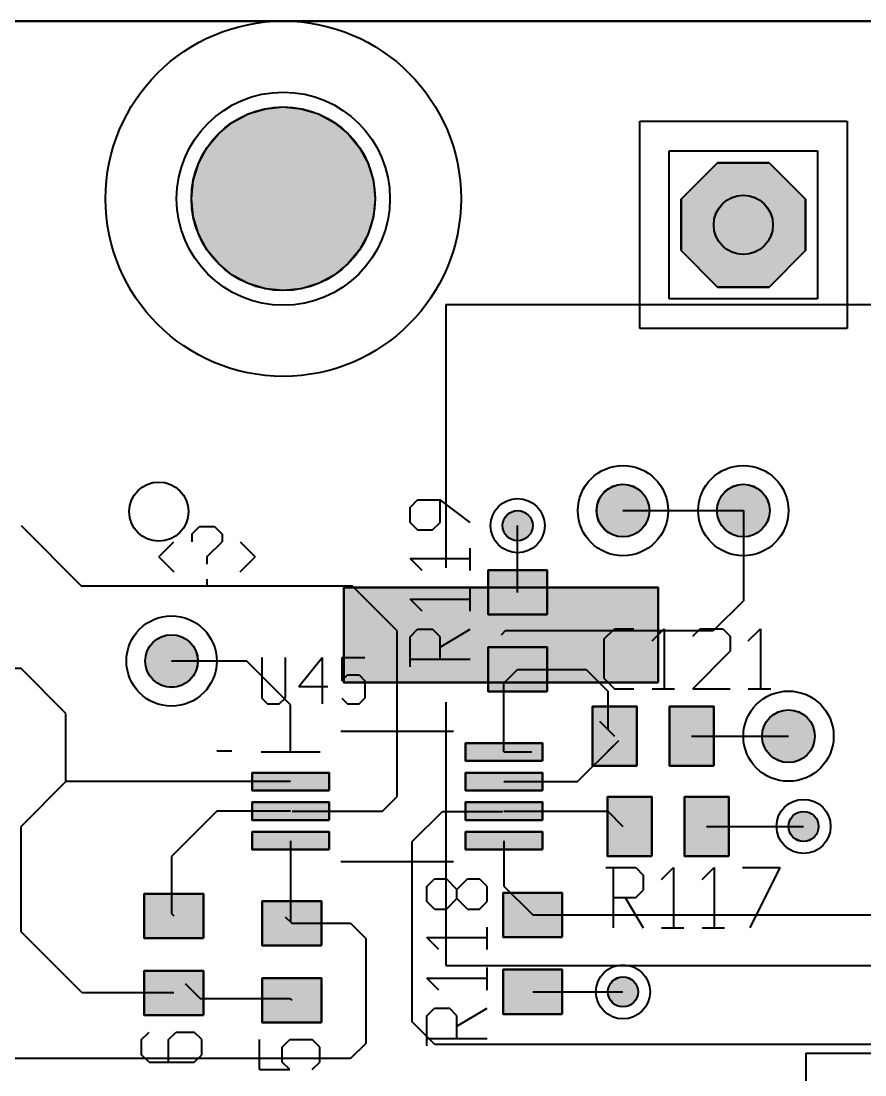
# Model space of a CAD drawing. Header units: millimetres. Extents: x 2 to 69.5, y 2.4 to 50.4.
# Drawn here: x 11.08 to 25.32, y 32.64 to 50.44 of the extents above; entities that cross this region are included whole.
import ezdxf

# ---------------------------------------------------------------- set-up
doc = ezdxf.new("R2010")
doc.units = ezdxf.units.MM
for name, color, linetype in [('bottom_copper', 7, 'Continuous'), ('bottom_silk', 7, 'Continuous'), ('drill_plated', 7, 'Continuous'), ('outline', 7, 'Continuous'), ('top_copper', 7, 'Continuous'), ('top_silk', 7, 'Continuous')]:
    doc.layers.add(name, color=color, linetype=linetype)

msp = doc.modelspace()

# ---------------------------------------------------------------- hatches: boundary and pattern name
at = {"layer": 'bottom_copper', "lineweight": 40}
for points in [[(17.027, 47.14), (16.939, 46.849), (16.796, 46.581), (16.603, 46.346), (16.368, 46.153), (16.1, 46.01), (15.809, 45.922), (15.507, 45.892), (15.205, 45.922), (14.914, 46.01), (14.646, 46.153), (14.411, 46.346), (14.218, 46.581), (14.075, 46.849), (13.987, 47.14), (13.957, 47.442), (13.987, 47.744), (14.075, 48.035), (14.218, 48.303), (14.411, 48.538), (14.646, 48.731), (14.914, 48.874), (15.205, 48.962), (15.507, 48.992), (15.809, 48.962), (16.1, 48.874), (16.368, 48.731), (16.603, 48.538), (16.796, 48.303), (16.939, 48.035), (17.027, 47.744), (17.057, 47.442), (17.027, 47.14)], [(24.323, 46.565), (23.708, 45.95), (22.838, 45.95), (22.223, 46.565), (22.223, 47.435), (22.838, 48.05), (23.708, 48.05), (24.323, 47.435), (24.323, 46.565)], [(23.763, 46.902), (23.735, 46.809), (23.689, 46.722), (23.627, 46.646), (23.551, 46.584), (23.464, 46.538), (23.371, 46.51), (23.273, 46.5), (23.175, 46.51), (23.082, 46.538), (22.995, 46.584), (22.919, 46.646), (22.857, 46.722), (22.811, 46.809), (22.783, 46.902), (22.773, 47), (22.783, 47.097), (22.811, 47.191), (22.857, 47.278), (22.919, 47.353), (22.995, 47.416), (23.082, 47.462), (23.175, 47.49), (23.273, 47.5), (23.371, 47.49), (23.464, 47.462), (23.551, 47.416), (23.627, 47.353), (23.689, 47.278), (23.735, 47.191), (23.763, 47.097), (23.773, 47), (23.763, 46.902)], [(21.677, 42.087), (21.652, 42.004), (21.611, 41.927), (21.555, 41.86), (21.488, 41.804), (21.411, 41.763), (21.328, 41.738), (21.241, 41.729), (21.154, 41.738), (21.071, 41.763), (20.994, 41.804), (20.927, 41.86), (20.871, 41.927), (20.83, 42.004), (20.805, 42.087), (20.797, 42.174), (20.805, 42.261), (20.83, 42.344), (20.871, 42.421), (20.927, 42.488), (20.994, 42.543), (21.071, 42.585), (21.154, 42.61), (21.241, 42.618), (21.328, 42.61), (21.411, 42.585), (21.488, 42.543), (21.555, 42.488), (21.611, 42.421), (21.652, 42.344), (21.677, 42.261), (21.686, 42.174), (21.677, 42.087)], [(23.709, 42.087), (23.684, 42.004), (23.643, 41.927), (23.587, 41.86), (23.52, 41.804), (23.443, 41.763), (23.36, 41.738), (23.273, 41.729), (23.186, 41.738), (23.103, 41.763), (23.026, 41.804), (22.959, 41.86), (22.903, 41.927), (22.862, 42.004), (22.837, 42.087), (22.828, 42.174), (22.837, 42.261), (22.862, 42.344), (22.903, 42.421), (22.959, 42.488), (23.026, 42.543), (23.103, 42.585), (23.186, 42.61), (23.273, 42.618), (23.36, 42.61), (23.443, 42.585), (23.52, 42.543), (23.587, 42.488), (23.643, 42.421), (23.684, 42.344), (23.709, 42.261), (23.718, 42.174), (23.709, 42.087)], [(19.712, 41.871), (19.698, 41.823), (19.674, 41.779), (19.643, 41.74), (19.604, 41.709), (19.56, 41.685), (19.513, 41.671), (19.463, 41.666), (19.413, 41.671), (19.366, 41.685), (19.322, 41.709), (19.283, 41.74), (19.252, 41.779), (19.228, 41.823), (19.214, 41.871), (19.209, 41.92), (19.214, 41.97), (19.228, 42.017), (19.252, 42.061), (19.283, 42.1), (19.322, 42.131), (19.366, 42.155), (19.413, 42.169), (19.463, 42.174), (19.513, 42.169), (19.56, 42.155), (19.604, 42.131), (19.643, 42.1), (19.674, 42.061), (19.698, 42.017), (19.712, 41.97), (19.717, 41.92), (19.712, 41.871)], [(21.837, 39.269), (16.529, 39.269), (16.529, 40.877), (21.837, 40.877), (21.837, 39.269)], [(14.057, 39.547), (14.032, 39.464), (13.991, 39.387), (13.935, 39.32), (13.868, 39.264), (13.791, 39.223), (13.708, 39.198), (13.621, 39.189), (13.534, 39.198), (13.451, 39.223), (13.374, 39.264), (13.307, 39.32), (13.251, 39.387), (13.21, 39.464), (13.185, 39.547), (13.177, 39.634), (13.185, 39.721), (13.21, 39.804), (13.251, 39.881), (13.307, 39.948), (13.374, 40.003), (13.451, 40.045), (13.534, 40.07), (13.621, 40.078), (13.708, 40.07), (13.791, 40.045), (13.868, 40.003), (13.935, 39.948), (13.991, 39.881), (14.032, 39.804), (14.057, 39.721), (14.066, 39.634), (14.057, 39.547)], [(24.471, 38.277), (24.446, 38.194), (24.405, 38.117), (24.349, 38.05), (24.282, 37.995), (24.205, 37.953), (24.122, 37.928), (24.035, 37.92), (23.948, 37.928), (23.865, 37.953), (23.788, 37.995), (23.721, 38.05), (23.665, 38.117), (23.624, 38.194), (23.599, 38.277), (23.59, 38.364), (23.599, 38.451), (23.624, 38.534), (23.665, 38.611), (23.721, 38.678), (23.788, 38.734), (23.865, 38.775), (23.948, 38.8), (24.035, 38.809), (24.122, 38.8), (24.205, 38.775), (24.282, 38.734), (24.349, 38.678), (24.405, 38.611), (24.446, 38.534), (24.471, 38.451), (24.48, 38.364), (24.471, 38.277)], [(24.538, 36.791), (24.524, 36.743), (24.5, 36.699), (24.469, 36.66), (24.43, 36.629), (24.386, 36.605), (24.339, 36.591), (24.289, 36.586), (24.239, 36.591), (24.192, 36.605), (24.148, 36.629), (24.109, 36.66), (24.078, 36.699), (24.054, 36.743), (24.04, 36.791), (24.035, 36.84), (24.04, 36.89), (24.054, 36.937), (24.078, 36.981), (24.109, 37.02), (24.148, 37.051), (24.192, 37.075), (24.239, 37.089), (24.289, 37.094), (24.339, 37.089), (24.386, 37.075), (24.43, 37.051), (24.469, 37.02), (24.5, 36.981), (24.524, 36.937), (24.538, 36.89), (24.543, 36.84), (24.538, 36.791)], [(21.49, 33.997), (21.476, 33.949), (21.452, 33.905), (21.421, 33.866), (21.382, 33.835), (21.338, 33.811), (21.291, 33.797), (21.241, 33.792), (21.191, 33.797), (21.144, 33.811), (21.1, 33.835), (21.061, 33.866), (21.03, 33.905), (21.006, 33.949), (20.992, 33.997), (20.987, 34.046), (20.992, 34.096), (21.006, 34.143), (21.03, 34.187), (21.061, 34.226), (21.1, 34.257), (21.144, 34.281), (21.191, 34.295), (21.241, 34.3), (21.291, 34.295), (21.338, 34.281), (21.382, 34.257), (21.421, 34.226), (21.452, 34.187), (21.476, 34.143), (21.49, 34.096), (21.495, 34.046), (21.49, 33.997)]]:
    msp.add_hatch(color=7, dxfattribs=at).paths.add_polyline_path(points, flags=0)
at = {"layer": 'drill_plated', "lineweight": 40}
for points in [[(17.027, 47.14), (16.939, 46.849), (16.796, 46.581), (16.603, 46.346), (16.368, 46.153), (16.1, 46.01), (15.809, 45.922), (15.507, 45.892), (15.205, 45.922), (14.914, 46.01), (14.646, 46.153), (14.411, 46.346), (14.218, 46.581), (14.075, 46.849), (13.987, 47.14), (13.957, 47.442), (13.987, 47.744), (14.075, 48.035), (14.218, 48.303), (14.411, 48.538), (14.646, 48.731), (14.914, 48.874), (15.205, 48.962), (15.507, 48.992), (15.809, 48.962), (16.1, 48.874), (16.368, 48.731), (16.603, 48.538), (16.796, 48.303), (16.939, 48.035), (17.027, 47.744), (17.057, 47.442), (17.027, 47.14)], [(23.763, 46.902), (23.735, 46.809), (23.689, 46.722), (23.627, 46.646), (23.551, 46.584), (23.464, 46.538), (23.371, 46.51), (23.273, 46.5), (23.175, 46.51), (23.082, 46.538), (22.995, 46.584), (22.919, 46.646), (22.857, 46.722), (22.811, 46.809), (22.783, 46.902), (22.773, 47), (22.783, 47.097), (22.811, 47.191), (22.857, 47.278), (22.919, 47.353), (22.995, 47.416), (23.082, 47.462), (23.175, 47.49), (23.273, 47.5), (23.371, 47.49), (23.464, 47.462), (23.551, 47.416), (23.627, 47.353), (23.689, 47.278), (23.735, 47.191), (23.763, 47.097), (23.773, 47), (23.763, 46.902)], [(21.677, 42.087), (21.652, 42.004), (21.611, 41.927), (21.555, 41.86), (21.488, 41.804), (21.411, 41.763), (21.328, 41.738), (21.241, 41.729), (21.154, 41.738), (21.071, 41.763), (20.994, 41.804), (20.927, 41.86), (20.871, 41.927), (20.83, 42.004), (20.805, 42.087), (20.797, 42.174), (20.805, 42.261), (20.83, 42.344), (20.871, 42.421), (20.927, 42.488), (20.994, 42.543), (21.071, 42.585), (21.154, 42.61), (21.241, 42.618), (21.328, 42.61), (21.411, 42.585), (21.488, 42.543), (21.555, 42.488), (21.611, 42.421), (21.652, 42.344), (21.677, 42.261), (21.686, 42.174), (21.677, 42.087)], [(23.709, 42.087), (23.684, 42.004), (23.643, 41.927), (23.587, 41.86), (23.52, 41.804), (23.443, 41.763), (23.36, 41.738), (23.273, 41.729), (23.186, 41.738), (23.103, 41.763), (23.026, 41.804), (22.959, 41.86), (22.903, 41.927), (22.862, 42.004), (22.837, 42.087), (22.828, 42.174), (22.837, 42.261), (22.862, 42.344), (22.903, 42.421), (22.959, 42.488), (23.026, 42.543), (23.103, 42.585), (23.186, 42.61), (23.273, 42.618), (23.36, 42.61), (23.443, 42.585), (23.52, 42.543), (23.587, 42.488), (23.643, 42.421), (23.684, 42.344), (23.709, 42.261), (23.718, 42.174), (23.709, 42.087)], [(19.712, 41.871), (19.698, 41.823), (19.674, 41.779), (19.643, 41.74), (19.604, 41.709), (19.56, 41.685), (19.513, 41.671), (19.463, 41.666), (19.413, 41.671), (19.366, 41.685), (19.322, 41.709), (19.283, 41.74), (19.252, 41.779), (19.228, 41.823), (19.214, 41.871), (19.209, 41.92), (19.214, 41.97), (19.228, 42.017), (19.252, 42.061), (19.283, 42.1), (19.322, 42.131), (19.366, 42.155), (19.413, 42.169), (19.463, 42.174), (19.513, 42.169), (19.56, 42.155), (19.604, 42.131), (19.643, 42.1), (19.674, 42.061), (19.698, 42.017), (19.712, 41.97), (19.717, 41.92), (19.712, 41.871)], [(14.057, 39.547), (14.032, 39.464), (13.991, 39.387), (13.935, 39.32), (13.868, 39.264), (13.791, 39.223), (13.708, 39.198), (13.621, 39.189), (13.534, 39.198), (13.451, 39.223), (13.374, 39.264), (13.307, 39.32), (13.251, 39.387), (13.21, 39.464), (13.185, 39.547), (13.177, 39.634), (13.185, 39.721), (13.21, 39.804), (13.251, 39.881), (13.307, 39.948), (13.374, 40.003), (13.451, 40.045), (13.534, 40.07), (13.621, 40.078), (13.708, 40.07), (13.791, 40.045), (13.868, 40.003), (13.935, 39.948), (13.991, 39.881), (14.032, 39.804), (14.057, 39.721), (14.066, 39.634), (14.057, 39.547)], [(24.471, 38.277), (24.446, 38.194), (24.405, 38.117), (24.349, 38.05), (24.282, 37.995), (24.205, 37.953), (24.122, 37.928), (24.035, 37.92), (23.948, 37.928), (23.865, 37.953), (23.788, 37.995), (23.721, 38.05), (23.665, 38.117), (23.624, 38.194), (23.599, 38.277), (23.59, 38.364), (23.599, 38.451), (23.624, 38.534), (23.665, 38.611), (23.721, 38.678), (23.788, 38.734), (23.865, 38.775), (23.948, 38.8), (24.035, 38.809), (24.122, 38.8), (24.205, 38.775), (24.282, 38.734), (24.349, 38.678), (24.405, 38.611), (24.446, 38.534), (24.471, 38.451), (24.48, 38.364), (24.471, 38.277)], [(24.538, 36.791), (24.524, 36.743), (24.5, 36.699), (24.469, 36.66), (24.43, 36.629), (24.386, 36.605), (24.339, 36.591), (24.289, 36.586), (24.239, 36.591), (24.192, 36.605), (24.148, 36.629), (24.109, 36.66), (24.078, 36.699), (24.054, 36.743), (24.04, 36.791), (24.035, 36.84), (24.04, 36.89), (24.054, 36.937), (24.078, 36.981), (24.109, 37.02), (24.148, 37.051), (24.192, 37.075), (24.239, 37.089), (24.289, 37.094), (24.339, 37.089), (24.386, 37.075), (24.43, 37.051), (24.469, 37.02), (24.5, 36.981), (24.524, 36.937), (24.538, 36.89), (24.543, 36.84), (24.538, 36.791)], [(21.49, 33.997), (21.476, 33.949), (21.452, 33.905), (21.421, 33.866), (21.382, 33.835), (21.338, 33.811), (21.291, 33.797), (21.241, 33.792), (21.191, 33.797), (21.144, 33.811), (21.1, 33.835), (21.061, 33.866), (21.03, 33.905), (21.006, 33.949), (20.992, 33.997), (20.987, 34.046), (20.992, 34.096), (21.006, 34.143), (21.03, 34.187), (21.061, 34.226), (21.1, 34.257), (21.144, 34.281), (21.191, 34.295), (21.241, 34.3), (21.291, 34.295), (21.338, 34.281), (21.382, 34.257), (21.421, 34.226), (21.452, 34.187), (21.476, 34.143), (21.49, 34.096), (21.495, 34.046), (21.49, 33.997)]]:
    msp.add_hatch(color=7, dxfattribs=at).paths.add_polyline_path(points, flags=0)
at = {"layer": 'top_copper', "lineweight": 40}
for points in [[(17.027, 47.14), (16.939, 46.849), (16.796, 46.581), (16.603, 46.346), (16.368, 46.153), (16.1, 46.01), (15.809, 45.922), (15.507, 45.892), (15.205, 45.922), (14.914, 46.01), (14.646, 46.153), (14.411, 46.346), (14.218, 46.581), (14.075, 46.849), (13.987, 47.14), (13.957, 47.442), (13.987, 47.744), (14.075, 48.035), (14.218, 48.303), (14.411, 48.538), (14.646, 48.731), (14.914, 48.874), (15.205, 48.962), (15.507, 48.992), (15.809, 48.962), (16.1, 48.874), (16.368, 48.731), (16.603, 48.538), (16.796, 48.303), (16.939, 48.035), (17.027, 47.744), (17.057, 47.442), (17.027, 47.14)], [(24.323, 46.565), (23.708, 45.95), (22.838, 45.95), (22.223, 46.565), (22.223, 47.435), (22.838, 48.05), (23.708, 48.05), (24.323, 47.435), (24.323, 46.565)], [(23.763, 46.902), (23.735, 46.809), (23.689, 46.722), (23.627, 46.646), (23.551, 46.584), (23.464, 46.538), (23.371, 46.51), (23.273, 46.5), (23.175, 46.51), (23.082, 46.538), (22.995, 46.584), (22.919, 46.646), (22.857, 46.722), (22.811, 46.809), (22.783, 46.902), (22.773, 47), (22.783, 47.097), (22.811, 47.191), (22.857, 47.278), (22.919, 47.353), (22.995, 47.416), (23.082, 47.462), (23.175, 47.49), (23.273, 47.5), (23.371, 47.49), (23.464, 47.462), (23.551, 47.416), (23.627, 47.353), (23.689, 47.278), (23.735, 47.191), (23.763, 47.097), (23.773, 47), (23.763, 46.902)], [(21.677, 42.087), (21.652, 42.004), (21.611, 41.927), (21.555, 41.86), (21.488, 41.804), (21.411, 41.763), (21.328, 41.738), (21.241, 41.729), (21.154, 41.738), (21.071, 41.763), (20.994, 41.804), (20.927, 41.86), (20.871, 41.927), (20.83, 42.004), (20.805, 42.087), (20.797, 42.174), (20.805, 42.261), (20.83, 42.344), (20.871, 42.421), (20.927, 42.488), (20.994, 42.543), (21.071, 42.585), (21.154, 42.61), (21.241, 42.618), (21.328, 42.61), (21.411, 42.585), (21.488, 42.543), (21.555, 42.488), (21.611, 42.421), (21.652, 42.344), (21.677, 42.261), (21.686, 42.174), (21.677, 42.087)], [(23.709, 42.087), (23.684, 42.004), (23.643, 41.927), (23.587, 41.86), (23.52, 41.804), (23.443, 41.763), (23.36, 41.738), (23.273, 41.729), (23.186, 41.738), (23.103, 41.763), (23.026, 41.804), (22.959, 41.86), (22.903, 41.927), (22.862, 42.004), (22.837, 42.087), (22.828, 42.174), (22.837, 42.261), (22.862, 42.344), (22.903, 42.421), (22.959, 42.488), (23.026, 42.543), (23.103, 42.585), (23.186, 42.61), (23.273, 42.618), (23.36, 42.61), (23.443, 42.585), (23.52, 42.543), (23.587, 42.488), (23.643, 42.421), (23.684, 42.344), (23.709, 42.261), (23.718, 42.174), (23.709, 42.087)], [(19.712, 41.871), (19.698, 41.823), (19.674, 41.779), (19.643, 41.74), (19.604, 41.709), (19.56, 41.685), (19.513, 41.671), (19.463, 41.666), (19.413, 41.671), (19.366, 41.685), (19.322, 41.709), (19.283, 41.74), (19.252, 41.779), (19.228, 41.823), (19.214, 41.871), (19.209, 41.92), (19.214, 41.97), (19.228, 42.017), (19.252, 42.061), (19.283, 42.1), (19.322, 42.131), (19.366, 42.155), (19.413, 42.169), (19.463, 42.174), (19.513, 42.169), (19.56, 42.155), (19.604, 42.131), (19.643, 42.1), (19.674, 42.061), (19.698, 42.017), (19.712, 41.97), (19.717, 41.92), (19.712, 41.871)], [(19.963, 40.417), (18.963, 40.417), (18.963, 41.167), (19.963, 41.167), (19.963, 40.417)], [(14.057, 39.547), (14.032, 39.464), (13.991, 39.387), (13.935, 39.32), (13.868, 39.264), (13.791, 39.223), (13.708, 39.198), (13.621, 39.189), (13.534, 39.198), (13.451, 39.223), (13.374, 39.264), (13.307, 39.32), (13.251, 39.387), (13.21, 39.464), (13.185, 39.547), (13.177, 39.634), (13.185, 39.721), (13.21, 39.804), (13.251, 39.881), (13.307, 39.948), (13.374, 40.003), (13.451, 40.045), (13.534, 40.07), (13.621, 40.078), (13.708, 40.07), (13.791, 40.045), (13.868, 40.003), (13.935, 39.948), (13.991, 39.881), (14.032, 39.804), (14.057, 39.721), (14.066, 39.634), (14.057, 39.547)], [(19.963, 39.117), (18.963, 39.117), (18.963, 39.867), (19.963, 39.867), (19.963, 39.117)], [(21.474, 37.864), (20.724, 37.864), (20.724, 38.864), (21.474, 38.864), (21.474, 37.864)], [(22.774, 37.864), (22.024, 37.864), (22.024, 38.864), (22.774, 38.864), (22.774, 37.864)], [(24.471, 38.277), (24.446, 38.194), (24.405, 38.117), (24.349, 38.05), (24.282, 37.995), (24.205, 37.953), (24.122, 37.928), (24.035, 37.92), (23.948, 37.928), (23.865, 37.953), (23.788, 37.995), (23.721, 38.05), (23.665, 38.117), (23.624, 38.194), (23.599, 38.277), (23.59, 38.364), (23.599, 38.451), (23.624, 38.534), (23.665, 38.611), (23.721, 38.678), (23.788, 38.734), (23.865, 38.775), (23.948, 38.8), (24.035, 38.809), (24.122, 38.8), (24.205, 38.775), (24.282, 38.734), (24.349, 38.678), (24.405, 38.611), (24.446, 38.534), (24.471, 38.451), (24.48, 38.364), (24.471, 38.277)], [(19.881, 37.948), (18.581, 37.948), (18.581, 38.248), (19.881, 38.248), (19.881, 37.948)], [(16.281, 37.448), (14.981, 37.448), (14.981, 37.748), (16.281, 37.748), (16.281, 37.448)], [(19.881, 37.448), (18.581, 37.448), (18.581, 37.748), (19.881, 37.748), (19.881, 37.448)], [(16.281, 36.948), (14.981, 36.948), (14.981, 37.248), (16.281, 37.248), (16.281, 36.948)], [(19.881, 36.948), (18.581, 36.948), (18.581, 37.248), (19.881, 37.248), (19.881, 36.948)], [(21.728, 36.34), (20.978, 36.34), (20.978, 37.34), (21.728, 37.34), (21.728, 36.34)], [(23.028, 36.34), (22.278, 36.34), (22.278, 37.34), (23.028, 37.34), (23.028, 36.34)], [(24.538, 36.791), (24.524, 36.743), (24.5, 36.699), (24.469, 36.66), (24.43, 36.629), (24.386, 36.605), (24.339, 36.591), (24.289, 36.586), (24.239, 36.591), (24.192, 36.605), (24.148, 36.629), (24.109, 36.66), (24.078, 36.699), (24.054, 36.743), (24.04, 36.791), (24.035, 36.84), (24.04, 36.89), (24.054, 36.937), (24.078, 36.981), (24.109, 37.02), (24.148, 37.051), (24.192, 37.075), (24.239, 37.089), (24.289, 37.094), (24.339, 37.089), (24.386, 37.075), (24.43, 37.051), (24.469, 37.02), (24.5, 36.981), (24.524, 36.937), (24.538, 36.89), (24.543, 36.84), (24.538, 36.791)], [(16.281, 36.448), (14.981, 36.448), (14.981, 36.748), (16.281, 36.748), (16.281, 36.448)], [(19.881, 36.448), (18.581, 36.448), (18.581, 36.748), (19.881, 36.748), (19.881, 36.448)], [(14.16, 34.954), (13.16, 34.954), (13.16, 35.703), (14.16, 35.703), (14.16, 34.954)], [(20.217, 34.971), (19.217, 34.971), (19.217, 35.721), (20.217, 35.721), (20.217, 34.971)], [(16.153, 34.829), (15.153, 34.829), (15.153, 35.579), (16.153, 35.579), (16.153, 34.829)], [(14.16, 33.654), (13.16, 33.654), (13.16, 34.403), (14.16, 34.403), (14.16, 33.654)], [(20.217, 33.671), (19.217, 33.671), (19.217, 34.421), (20.217, 34.421), (20.217, 33.671)], [(16.153, 33.529), (15.153, 33.529), (15.153, 34.279), (16.153, 34.279), (16.153, 33.529)], [(21.49, 33.997), (21.476, 33.949), (21.452, 33.905), (21.421, 33.866), (21.382, 33.835), (21.338, 33.811), (21.291, 33.797), (21.241, 33.792), (21.191, 33.797), (21.144, 33.811), (21.1, 33.835), (21.061, 33.866), (21.03, 33.905), (21.006, 33.949), (20.992, 33.997), (20.987, 34.046), (20.992, 34.096), (21.006, 34.143), (21.03, 34.187), (21.061, 34.226), (21.1, 34.257), (21.144, 34.281), (21.191, 34.295), (21.241, 34.3), (21.291, 34.295), (21.338, 34.281), (21.382, 34.257), (21.421, 34.226), (21.452, 34.187), (21.476, 34.143), (21.49, 34.096), (21.495, 34.046), (21.49, 33.997)]]:
    msp.add_hatch(color=7, dxfattribs=at).paths.add_polyline_path(points, flags=0)

# ---------------------------------------------------------------- linework, layer by layer
at = {"layer": 'bottom_copper', "color": 7, "lineweight": 40}
for p, q in [((22.838, 48.05), (22.223, 47.435)), ((23.708, 48.05), (22.838, 48.05)), ((24.323, 47.435), (23.708, 48.05)), ((22.223, 47.435), (22.223, 46.565)), ((24.323, 46.565), (24.323, 47.435)), ((22.223, 46.565), (22.838, 45.95)), ((23.708, 45.95), (24.323, 46.565)), ((22.838, 45.95), (23.708, 45.95)), ((21.241, 42.174), (23.273, 42.174)), ((23.273, 42.174), (23.273, 40.65)), ((16.529, 40.877), (16.529, 39.269)), ((21.837, 40.877), (16.529, 40.877)), ((21.837, 39.269), (21.837, 40.877)), ((23.273, 40.65), (22.765, 40.142)), ((19.251, 40.142), (19.183, 40.073)), ((22.765, 40.142), (19.251, 40.142)), ((16.529, 39.269), (21.837, 39.269))]:
    msp.add_line(p, q, dxfattribs=at)
for points in [[(17.027, 47.14), (16.939, 46.849), (16.796, 46.581), (16.603, 46.346), (16.368, 46.153), (16.1, 46.01), (15.809, 45.922), (15.507, 45.892), (15.205, 45.922), (14.914, 46.01), (14.646, 46.153), (14.411, 46.346), (14.218, 46.581), (14.075, 46.849), (13.987, 47.14), (13.957, 47.442), (13.987, 47.744), (14.075, 48.035), (14.218, 48.303), (14.411, 48.538), (14.646, 48.731), (14.914, 48.874), (15.205, 48.962), (15.507, 48.992), (15.809, 48.962), (16.1, 48.874), (16.368, 48.731), (16.603, 48.538), (16.796, 48.303), (16.939, 48.035), (17.027, 47.744), (17.057, 47.442), (17.027, 47.14)], [(24.323, 46.565), (23.708, 45.95), (22.838, 45.95), (22.223, 46.565), (22.223, 47.435), (22.838, 48.05), (23.708, 48.05), (24.323, 47.435), (24.323, 46.565)], [(23.763, 46.902), (23.735, 46.809), (23.689, 46.722), (23.627, 46.646), (23.551, 46.584), (23.464, 46.538), (23.371, 46.51), (23.273, 46.5), (23.175, 46.51), (23.082, 46.538), (22.995, 46.584), (22.919, 46.646), (22.857, 46.722), (22.811, 46.809), (22.783, 46.902), (22.773, 47), (22.783, 47.097), (22.811, 47.191), (22.857, 47.278), (22.919, 47.353), (22.995, 47.416), (23.082, 47.462), (23.175, 47.49), (23.273, 47.5), (23.371, 47.49), (23.464, 47.462), (23.551, 47.416), (23.627, 47.353), (23.689, 47.278), (23.735, 47.191), (23.763, 47.097), (23.773, 47), (23.763, 46.902)], [(21.677, 42.087), (21.652, 42.004), (21.611, 41.927), (21.555, 41.86), (21.488, 41.804), (21.411, 41.763), (21.328, 41.738), (21.241, 41.729), (21.154, 41.738), (21.071, 41.763), (20.994, 41.804), (20.927, 41.86), (20.871, 41.927), (20.83, 42.004), (20.805, 42.087), (20.797, 42.174), (20.805, 42.261), (20.83, 42.344), (20.871, 42.421), (20.927, 42.488), (20.994, 42.543), (21.071, 42.585), (21.154, 42.61), (21.241, 42.618), (21.328, 42.61), (21.411, 42.585), (21.488, 42.543), (21.555, 42.488), (21.611, 42.421), (21.652, 42.344), (21.677, 42.261), (21.686, 42.174), (21.677, 42.087)], [(23.709, 42.087), (23.684, 42.004), (23.643, 41.927), (23.587, 41.86), (23.52, 41.804), (23.443, 41.763), (23.36, 41.738), (23.273, 41.729), (23.186, 41.738), (23.103, 41.763), (23.026, 41.804), (22.959, 41.86), (22.903, 41.927), (22.862, 42.004), (22.837, 42.087), (22.828, 42.174), (22.837, 42.261), (22.862, 42.344), (22.903, 42.421), (22.959, 42.488), (23.026, 42.543), (23.103, 42.585), (23.186, 42.61), (23.273, 42.618), (23.36, 42.61), (23.443, 42.585), (23.52, 42.543), (23.587, 42.488), (23.643, 42.421), (23.684, 42.344), (23.709, 42.261), (23.718, 42.174), (23.709, 42.087)], [(19.712, 41.871), (19.698, 41.823), (19.674, 41.779), (19.643, 41.74), (19.604, 41.709), (19.56, 41.685), (19.513, 41.671), (19.463, 41.666), (19.413, 41.671), (19.366, 41.685), (19.322, 41.709), (19.283, 41.74), (19.252, 41.779), (19.228, 41.823), (19.214, 41.871), (19.209, 41.92), (19.214, 41.97), (19.228, 42.017), (19.252, 42.061), (19.283, 42.1), (19.322, 42.131), (19.366, 42.155), (19.413, 42.169), (19.463, 42.174), (19.513, 42.169), (19.56, 42.155), (19.604, 42.131), (19.643, 42.1), (19.674, 42.061), (19.698, 42.017), (19.712, 41.97), (19.717, 41.92), (19.712, 41.871)], [(21.837, 39.269), (16.529, 39.269), (16.529, 40.877), (21.837, 40.877), (21.837, 39.269)], [(14.057, 39.547), (14.032, 39.464), (13.991, 39.387), (13.935, 39.32), (13.868, 39.264), (13.791, 39.223), (13.708, 39.198), (13.621, 39.189), (13.534, 39.198), (13.451, 39.223), (13.374, 39.264), (13.307, 39.32), (13.251, 39.387), (13.21, 39.464), (13.185, 39.547), (13.177, 39.634), (13.185, 39.721), (13.21, 39.804), (13.251, 39.881), (13.307, 39.948), (13.374, 40.003), (13.451, 40.045), (13.534, 40.07), (13.621, 40.078), (13.708, 40.07), (13.791, 40.045), (13.868, 40.003), (13.935, 39.948), (13.991, 39.881), (14.032, 39.804), (14.057, 39.721), (14.066, 39.634), (14.057, 39.547)], [(24.471, 38.277), (24.446, 38.194), (24.405, 38.117), (24.349, 38.05), (24.282, 37.995), (24.205, 37.953), (24.122, 37.928), (24.035, 37.92), (23.948, 37.928), (23.865, 37.953), (23.788, 37.995), (23.721, 38.05), (23.665, 38.117), (23.624, 38.194), (23.599, 38.277), (23.59, 38.364), (23.599, 38.451), (23.624, 38.534), (23.665, 38.611), (23.721, 38.678), (23.788, 38.734), (23.865, 38.775), (23.948, 38.8), (24.035, 38.809), (24.122, 38.8), (24.205, 38.775), (24.282, 38.734), (24.349, 38.678), (24.405, 38.611), (24.446, 38.534), (24.471, 38.451), (24.48, 38.364), (24.471, 38.277)], [(24.538, 36.791), (24.524, 36.743), (24.5, 36.699), (24.469, 36.66), (24.43, 36.629), (24.386, 36.605), (24.339, 36.591), (24.289, 36.586), (24.239, 36.591), (24.192, 36.605), (24.148, 36.629), (24.109, 36.66), (24.078, 36.699), (24.054, 36.743), (24.04, 36.791), (24.035, 36.84), (24.04, 36.89), (24.054, 36.937), (24.078, 36.981), (24.109, 37.02), (24.148, 37.051), (24.192, 37.075), (24.239, 37.089), (24.289, 37.094), (24.339, 37.089), (24.386, 37.075), (24.43, 37.051), (24.469, 37.02), (24.5, 36.981), (24.524, 36.937), (24.538, 36.89), (24.543, 36.84), (24.538, 36.791)], [(21.49, 33.997), (21.476, 33.949), (21.452, 33.905), (21.421, 33.866), (21.382, 33.835), (21.338, 33.811), (21.291, 33.797), (21.241, 33.792), (21.191, 33.797), (21.144, 33.811), (21.1, 33.835), (21.061, 33.866), (21.03, 33.905), (21.006, 33.949), (20.992, 33.997), (20.987, 34.046), (20.992, 34.096), (21.006, 34.143), (21.03, 34.187), (21.061, 34.226), (21.1, 34.257), (21.144, 34.281), (21.191, 34.295), (21.241, 34.3), (21.291, 34.295), (21.338, 34.281), (21.382, 34.257), (21.421, 34.226), (21.452, 34.187), (21.476, 34.143), (21.49, 34.096), (21.495, 34.046), (21.49, 33.997)]]:
    msp.add_lwpolyline(points, close=True, dxfattribs=at)
for centre, major_axis in [((15.507, 47.442), (1.8, 0)), ((15.507, 47.442), (1.55, 0)), ((23.273, 47), (0.5, 0)), ((21.241, 42.174), (0.762, 0)), ((23.273, 42.174), (0.762, 0)), ((21.241, 42.174), (0.445, 0)), ((23.273, 42.174), (0.445, 0)), ((19.463, 41.92), (0.457, 0)), ((19.463, 41.92), (0.254, 0)), ((13.621, 39.634), (0.762, 0)), ((13.621, 39.634), (0.444, 0)), ((24.035, 38.364), (0.762, 0)), ((24.035, 38.364), (0.445, 0)), ((24.289, 36.84), (0.457, 0)), ((24.289, 36.84), (0.254, 0)), ((21.241, 34.046), (0.457, 0)), ((21.241, 34.046), (0.254, 0))]:
    msp.add_ellipse(centre, major_axis=major_axis, ratio=1, dxfattribs=at)
at = {"layer": 'bottom_silk', "color": 7, "lineweight": 40}
for p, q in [((69.507, 50.442), (2.007, 50.442)), ((18.252, 45.653), (18.252, 41.207)), ((18.252, 45.653), (28.651, 45.653)), ((18.252, 38.939), (18.252, 34.493)), ((18.252, 34.493), (28.651, 34.493))]:
    msp.add_line(p, q, dxfattribs=at)
at = {"layer": 'drill_plated', "color": 7, "lineweight": 40}
for points in [[(17.027, 47.14), (16.939, 46.849), (16.796, 46.581), (16.603, 46.346), (16.368, 46.153), (16.1, 46.01), (15.809, 45.922), (15.507, 45.892), (15.205, 45.922), (14.914, 46.01), (14.646, 46.153), (14.411, 46.346), (14.218, 46.581), (14.075, 46.849), (13.987, 47.14), (13.957, 47.442), (13.987, 47.744), (14.075, 48.035), (14.218, 48.303), (14.411, 48.538), (14.646, 48.731), (14.914, 48.874), (15.205, 48.962), (15.507, 48.992), (15.809, 48.962), (16.1, 48.874), (16.368, 48.731), (16.603, 48.538), (16.796, 48.303), (16.939, 48.035), (17.027, 47.744), (17.057, 47.442), (17.027, 47.14)], [(23.763, 46.902), (23.735, 46.809), (23.689, 46.722), (23.627, 46.646), (23.551, 46.584), (23.464, 46.538), (23.371, 46.51), (23.273, 46.5), (23.175, 46.51), (23.082, 46.538), (22.995, 46.584), (22.919, 46.646), (22.857, 46.722), (22.811, 46.809), (22.783, 46.902), (22.773, 47), (22.783, 47.097), (22.811, 47.191), (22.857, 47.278), (22.919, 47.353), (22.995, 47.416), (23.082, 47.462), (23.175, 47.49), (23.273, 47.5), (23.371, 47.49), (23.464, 47.462), (23.551, 47.416), (23.627, 47.353), (23.689, 47.278), (23.735, 47.191), (23.763, 47.097), (23.773, 47), (23.763, 46.902)], [(21.677, 42.087), (21.652, 42.004), (21.611, 41.927), (21.555, 41.86), (21.488, 41.804), (21.411, 41.763), (21.328, 41.738), (21.241, 41.729), (21.154, 41.738), (21.071, 41.763), (20.994, 41.804), (20.927, 41.86), (20.871, 41.927), (20.83, 42.004), (20.805, 42.087), (20.797, 42.174), (20.805, 42.261), (20.83, 42.344), (20.871, 42.421), (20.927, 42.488), (20.994, 42.543), (21.071, 42.585), (21.154, 42.61), (21.241, 42.618), (21.328, 42.61), (21.411, 42.585), (21.488, 42.543), (21.555, 42.488), (21.611, 42.421), (21.652, 42.344), (21.677, 42.261), (21.686, 42.174), (21.677, 42.087)], [(23.709, 42.087), (23.684, 42.004), (23.643, 41.927), (23.587, 41.86), (23.52, 41.804), (23.443, 41.763), (23.36, 41.738), (23.273, 41.729), (23.186, 41.738), (23.103, 41.763), (23.026, 41.804), (22.959, 41.86), (22.903, 41.927), (22.862, 42.004), (22.837, 42.087), (22.828, 42.174), (22.837, 42.261), (22.862, 42.344), (22.903, 42.421), (22.959, 42.488), (23.026, 42.543), (23.103, 42.585), (23.186, 42.61), (23.273, 42.618), (23.36, 42.61), (23.443, 42.585), (23.52, 42.543), (23.587, 42.488), (23.643, 42.421), (23.684, 42.344), (23.709, 42.261), (23.718, 42.174), (23.709, 42.087)], [(19.712, 41.871), (19.698, 41.823), (19.674, 41.779), (19.643, 41.74), (19.604, 41.709), (19.56, 41.685), (19.513, 41.671), (19.463, 41.666), (19.413, 41.671), (19.366, 41.685), (19.322, 41.709), (19.283, 41.74), (19.252, 41.779), (19.228, 41.823), (19.214, 41.871), (19.209, 41.92), (19.214, 41.97), (19.228, 42.017), (19.252, 42.061), (19.283, 42.1), (19.322, 42.131), (19.366, 42.155), (19.413, 42.169), (19.463, 42.174), (19.513, 42.169), (19.56, 42.155), (19.604, 42.131), (19.643, 42.1), (19.674, 42.061), (19.698, 42.017), (19.712, 41.97), (19.717, 41.92), (19.712, 41.871)], [(14.057, 39.547), (14.032, 39.464), (13.991, 39.387), (13.935, 39.32), (13.868, 39.264), (13.791, 39.223), (13.708, 39.198), (13.621, 39.189), (13.534, 39.198), (13.451, 39.223), (13.374, 39.264), (13.307, 39.32), (13.251, 39.387), (13.21, 39.464), (13.185, 39.547), (13.177, 39.634), (13.185, 39.721), (13.21, 39.804), (13.251, 39.881), (13.307, 39.948), (13.374, 40.003), (13.451, 40.045), (13.534, 40.07), (13.621, 40.078), (13.708, 40.07), (13.791, 40.045), (13.868, 40.003), (13.935, 39.948), (13.991, 39.881), (14.032, 39.804), (14.057, 39.721), (14.066, 39.634), (14.057, 39.547)], [(24.471, 38.277), (24.446, 38.194), (24.405, 38.117), (24.349, 38.05), (24.282, 37.995), (24.205, 37.953), (24.122, 37.928), (24.035, 37.92), (23.948, 37.928), (23.865, 37.953), (23.788, 37.995), (23.721, 38.05), (23.665, 38.117), (23.624, 38.194), (23.599, 38.277), (23.59, 38.364), (23.599, 38.451), (23.624, 38.534), (23.665, 38.611), (23.721, 38.678), (23.788, 38.734), (23.865, 38.775), (23.948, 38.8), (24.035, 38.809), (24.122, 38.8), (24.205, 38.775), (24.282, 38.734), (24.349, 38.678), (24.405, 38.611), (24.446, 38.534), (24.471, 38.451), (24.48, 38.364), (24.471, 38.277)], [(24.538, 36.791), (24.524, 36.743), (24.5, 36.699), (24.469, 36.66), (24.43, 36.629), (24.386, 36.605), (24.339, 36.591), (24.289, 36.586), (24.239, 36.591), (24.192, 36.605), (24.148, 36.629), (24.109, 36.66), (24.078, 36.699), (24.054, 36.743), (24.04, 36.791), (24.035, 36.84), (24.04, 36.89), (24.054, 36.937), (24.078, 36.981), (24.109, 37.02), (24.148, 37.051), (24.192, 37.075), (24.239, 37.089), (24.289, 37.094), (24.339, 37.089), (24.386, 37.075), (24.43, 37.051), (24.469, 37.02), (24.5, 36.981), (24.524, 36.937), (24.538, 36.89), (24.543, 36.84), (24.538, 36.791)], [(21.49, 33.997), (21.476, 33.949), (21.452, 33.905), (21.421, 33.866), (21.382, 33.835), (21.338, 33.811), (21.291, 33.797), (21.241, 33.792), (21.191, 33.797), (21.144, 33.811), (21.1, 33.835), (21.061, 33.866), (21.03, 33.905), (21.006, 33.949), (20.992, 33.997), (20.987, 34.046), (20.992, 34.096), (21.006, 34.143), (21.03, 34.187), (21.061, 34.226), (21.1, 34.257), (21.144, 34.281), (21.191, 34.295), (21.241, 34.3), (21.291, 34.295), (21.338, 34.281), (21.382, 34.257), (21.421, 34.226), (21.452, 34.187), (21.476, 34.143), (21.49, 34.096), (21.495, 34.046), (21.49, 33.997)]]:
    msp.add_lwpolyline(points, close=True, dxfattribs=at)
for centre, major_axis in [((15.507, 47.442), (1.55, 0)), ((23.273, 47), (0.5, 0)), ((21.241, 42.174), (0.445, 0)), ((23.273, 42.174), (0.445, 0)), ((19.463, 41.92), (0.254, 0)), ((13.621, 39.634), (0.444, 0)), ((24.035, 38.364), (0.445, 0)), ((24.289, 36.84), (0.254, 0)), ((21.241, 34.046), (0.254, 0))]:
    msp.add_ellipse(centre, major_axis=major_axis, ratio=1, dxfattribs=at)
at = {"layer": 'outline', "color": 7, "lineweight": 40}
msp.add_line((69.507, 50.442), (2.007, 50.442), dxfattribs=at)
at = {"layer": 'top_copper', "color": 7, "lineweight": 40}
for p, q in [((22.838, 48.05), (22.223, 47.435)), ((23.708, 48.05), (22.838, 48.05)), ((24.323, 47.435), (23.708, 48.05)), ((22.223, 47.435), (22.223, 46.565)), ((24.323, 46.565), (24.323, 47.435)), ((22.223, 46.565), (22.838, 45.95)), ((23.708, 45.95), (24.323, 46.565)), ((22.838, 45.95), (23.708, 45.95)), ((11.081, 41.92), (12.097, 40.904)), ((19.463, 40.792), (19.463, 41.92)), ((18.963, 41.167), (18.963, 40.417)), ((19.963, 41.167), (18.963, 41.167)), ((19.963, 40.417), (19.963, 41.167)), ((12.097, 40.904), (16.669, 40.904)), ((17.431, 40.142), (16.669, 40.904)), ((18.963, 40.417), (19.963, 40.417)), ((17.431, 37.348), (17.431, 40.142)), ((18.963, 39.867), (18.963, 39.117)), ((19.963, 39.867), (18.963, 39.867)), ((19.963, 39.117), (19.963, 39.867)), ((14.891, 39.634), (13.621, 39.634)), ((15.631, 38.894), (14.891, 39.634)), ((11.081, 39.507), (9.811, 39.507)), ((11.839, 38.749), (11.081, 39.507)), ((19.231, 39.26), (19.463, 39.492)), ((19.463, 39.492), (20.621, 39.492)), ((20.621, 39.492), (20.987, 39.126)), ((19.231, 38.098), (19.231, 39.26)), ((18.963, 39.117), (19.963, 39.117)), ((20.987, 39.126), (20.987, 38.476)), ((15.631, 38.098), (15.631, 38.894)), ((21.474, 38.864), (20.724, 38.864)), ((20.724, 38.864), (20.724, 37.864)), ((21.474, 37.864), (21.474, 38.864)), ((22.774, 38.864), (22.024, 38.864)), ((22.024, 38.864), (22.024, 37.864)), ((22.774, 37.864), (22.774, 38.864)), ((11.839, 38.741), (11.843, 38.745)), ((11.839, 37.598), (11.839, 38.741)), ((20.845, 38.618), (21.099, 38.364)), ((20.987, 38.11), (21.17, 38.293)), ((22.399, 38.364), (24.035, 38.364)), ((15.131, 38.098), (16.131, 38.098)), ((18.581, 38.248), (18.581, 37.948)), ((19.881, 38.248), (18.581, 38.248)), ((19.231, 38.098), (19.705, 38.098)), ((19.881, 37.948), (19.881, 38.248)), ((20.475, 37.598), (21.114, 38.237)), ((18.581, 37.948), (19.881, 37.948)), ((14.981, 37.748), (14.981, 37.448)), ((16.281, 37.748), (14.981, 37.748)), ((16.281, 37.448), (16.281, 37.748)), ((18.581, 37.748), (18.581, 37.448)), ((19.881, 37.748), (18.581, 37.748)), ((19.881, 37.448), (19.881, 37.748)), ((20.724, 37.864), (21.474, 37.864)), ((22.024, 37.864), (22.774, 37.864)), ((11.839, 37.598), (11.081, 36.84)), ((14.387, 37.598), (11.839, 37.598)), ((15.631, 37.598), (14.387, 37.598)), ((19.231, 37.598), (20.475, 37.598)), ((14.981, 37.448), (16.281, 37.448)), ((18.581, 37.448), (19.881, 37.448)), ((14.981, 37.248), (14.981, 36.948)), ((16.281, 37.248), (14.981, 37.248)), ((16.281, 36.948), (16.281, 37.248)), ((17.181, 37.098), (17.431, 37.348)), ((18.581, 37.248), (18.581, 36.948)), ((19.881, 37.248), (18.581, 37.248)), ((19.881, 36.948), (19.881, 37.248)), ((21.728, 37.34), (20.978, 37.34)), ((20.978, 37.34), (20.978, 36.34)), ((21.728, 36.34), (21.728, 37.34)), ((23.028, 37.34), (22.278, 37.34)), ((22.278, 37.34), (22.278, 36.34)), ((23.028, 36.34), (23.028, 37.34)), ((14.387, 37.098), (13.621, 36.332)), ((15.631, 37.098), (14.387, 37.098)), ((15.657, 37.098), (17.181, 37.098)), ((17.685, 36.586), (18.193, 37.094)), ((18.193, 37.094), (19.209, 37.094)), ((19.209, 37.094), (19.213, 37.098)), ((19.231, 37.098), (20.983, 37.098)), ((20.983, 37.098), (21.241, 36.84)), ((14.981, 36.948), (16.281, 36.948)), ((18.581, 36.948), (19.881, 36.948)), ((11.081, 35.062), (11.081, 36.84)), ((14.981, 36.748), (14.981, 36.448)), ((16.281, 36.748), (14.981, 36.748)), ((16.281, 36.448), (16.281, 36.748)), ((18.581, 36.748), (18.581, 36.448)), ((19.881, 36.748), (18.581, 36.748)), ((19.881, 36.448), (19.881, 36.748)), ((22.653, 36.84), (24.289, 36.84)), ((15.631, 36.598), (15.631, 35.226)), ((17.685, 33.538), (17.685, 36.586)), ((19.231, 36.598), (19.231, 35.832)), ((13.621, 36.332), (13.621, 35.367)), ((14.981, 36.448), (16.281, 36.448)), ((18.581, 36.448), (19.881, 36.448)), ((20.978, 36.34), (21.728, 36.34)), ((22.278, 36.34), (23.028, 36.34)), ((19.231, 35.832), (19.717, 35.346)), ((13.16, 35.703), (13.16, 34.954)), ((14.16, 35.703), (13.16, 35.703)), ((14.16, 34.954), (14.16, 35.703)), ((19.217, 35.721), (19.217, 34.971)), ((20.217, 35.721), (19.217, 35.721)), ((20.217, 34.971), (20.217, 35.721)), ((15.153, 35.579), (15.153, 34.829)), ((16.153, 35.579), (15.153, 35.579)), ((16.153, 34.829), (16.153, 35.579)), ((13.621, 35.367), (13.66, 35.329)), ((15.541, 35.316), (15.653, 35.204)), ((19.717, 35.346), (26.545, 35.346)), ((15.631, 35.226), (15.653, 35.204)), ((15.653, 35.204), (16.644, 35.204)), ((16.644, 35.204), (16.898, 34.95)), ((12.114, 34.029), (11.081, 35.062)), ((13.16, 34.954), (14.16, 34.954)), ((16.898, 34.95), (16.898, 33.172)), ((19.217, 34.971), (20.217, 34.971)), ((15.153, 34.829), (16.153, 34.829)), ((13.16, 34.403), (13.16, 33.654)), ((14.16, 34.403), (13.16, 34.403)), ((14.16, 33.654), (14.16, 34.403)), ((19.217, 34.421), (19.217, 33.671)), ((20.217, 34.421), (19.217, 34.421)), ((20.217, 33.671), (20.217, 34.421)), ((13.85, 34.188), (14.104, 33.934)), ((15.153, 34.279), (15.153, 33.529)), ((16.153, 34.279), (15.153, 34.279)), ((16.153, 33.529), (16.153, 34.279)), ((13.66, 34.029), (12.114, 34.029)), ((19.717, 34.046), (21.241, 34.046)), ((14.104, 33.934), (15.623, 33.934)), ((15.623, 33.934), (15.653, 33.904)), ((13.16, 33.654), (14.16, 33.654)), ((19.217, 33.671), (20.217, 33.671)), ((15.153, 33.529), (16.153, 33.529)), ((18.066, 33.157), (17.685, 33.538)), ((16.898, 33.172), (16.644, 32.918)), ((27.464, 33.157), (18.066, 33.157)), ((16.644, 32.918), (10.939, 32.918))]:
    msp.add_line(p, q, dxfattribs=at)
for points in [[(17.027, 47.14), (16.939, 46.849), (16.796, 46.581), (16.603, 46.346), (16.368, 46.153), (16.1, 46.01), (15.809, 45.922), (15.507, 45.892), (15.205, 45.922), (14.914, 46.01), (14.646, 46.153), (14.411, 46.346), (14.218, 46.581), (14.075, 46.849), (13.987, 47.14), (13.957, 47.442), (13.987, 47.744), (14.075, 48.035), (14.218, 48.303), (14.411, 48.538), (14.646, 48.731), (14.914, 48.874), (15.205, 48.962), (15.507, 48.992), (15.809, 48.962), (16.1, 48.874), (16.368, 48.731), (16.603, 48.538), (16.796, 48.303), (16.939, 48.035), (17.027, 47.744), (17.057, 47.442), (17.027, 47.14)], [(24.323, 46.565), (23.708, 45.95), (22.838, 45.95), (22.223, 46.565), (22.223, 47.435), (22.838, 48.05), (23.708, 48.05), (24.323, 47.435), (24.323, 46.565)], [(23.763, 46.902), (23.735, 46.809), (23.689, 46.722), (23.627, 46.646), (23.551, 46.584), (23.464, 46.538), (23.371, 46.51), (23.273, 46.5), (23.175, 46.51), (23.082, 46.538), (22.995, 46.584), (22.919, 46.646), (22.857, 46.722), (22.811, 46.809), (22.783, 46.902), (22.773, 47), (22.783, 47.097), (22.811, 47.191), (22.857, 47.278), (22.919, 47.353), (22.995, 47.416), (23.082, 47.462), (23.175, 47.49), (23.273, 47.5), (23.371, 47.49), (23.464, 47.462), (23.551, 47.416), (23.627, 47.353), (23.689, 47.278), (23.735, 47.191), (23.763, 47.097), (23.773, 47), (23.763, 46.902)], [(21.677, 42.087), (21.652, 42.004), (21.611, 41.927), (21.555, 41.86), (21.488, 41.804), (21.411, 41.763), (21.328, 41.738), (21.241, 41.729), (21.154, 41.738), (21.071, 41.763), (20.994, 41.804), (20.927, 41.86), (20.871, 41.927), (20.83, 42.004), (20.805, 42.087), (20.797, 42.174), (20.805, 42.261), (20.83, 42.344), (20.871, 42.421), (20.927, 42.488), (20.994, 42.543), (21.071, 42.585), (21.154, 42.61), (21.241, 42.618), (21.328, 42.61), (21.411, 42.585), (21.488, 42.543), (21.555, 42.488), (21.611, 42.421), (21.652, 42.344), (21.677, 42.261), (21.686, 42.174), (21.677, 42.087)], [(23.709, 42.087), (23.684, 42.004), (23.643, 41.927), (23.587, 41.86), (23.52, 41.804), (23.443, 41.763), (23.36, 41.738), (23.273, 41.729), (23.186, 41.738), (23.103, 41.763), (23.026, 41.804), (22.959, 41.86), (22.903, 41.927), (22.862, 42.004), (22.837, 42.087), (22.828, 42.174), (22.837, 42.261), (22.862, 42.344), (22.903, 42.421), (22.959, 42.488), (23.026, 42.543), (23.103, 42.585), (23.186, 42.61), (23.273, 42.618), (23.36, 42.61), (23.443, 42.585), (23.52, 42.543), (23.587, 42.488), (23.643, 42.421), (23.684, 42.344), (23.709, 42.261), (23.718, 42.174), (23.709, 42.087)], [(19.712, 41.871), (19.698, 41.823), (19.674, 41.779), (19.643, 41.74), (19.604, 41.709), (19.56, 41.685), (19.513, 41.671), (19.463, 41.666), (19.413, 41.671), (19.366, 41.685), (19.322, 41.709), (19.283, 41.74), (19.252, 41.779), (19.228, 41.823), (19.214, 41.871), (19.209, 41.92), (19.214, 41.97), (19.228, 42.017), (19.252, 42.061), (19.283, 42.1), (19.322, 42.131), (19.366, 42.155), (19.413, 42.169), (19.463, 42.174), (19.513, 42.169), (19.56, 42.155), (19.604, 42.131), (19.643, 42.1), (19.674, 42.061), (19.698, 42.017), (19.712, 41.97), (19.717, 41.92), (19.712, 41.871)], [(19.963, 40.417), (18.963, 40.417), (18.963, 41.167), (19.963, 41.167), (19.963, 40.417)], [(14.057, 39.547), (14.032, 39.464), (13.991, 39.387), (13.935, 39.32), (13.868, 39.264), (13.791, 39.223), (13.708, 39.198), (13.621, 39.189), (13.534, 39.198), (13.451, 39.223), (13.374, 39.264), (13.307, 39.32), (13.251, 39.387), (13.21, 39.464), (13.185, 39.547), (13.177, 39.634), (13.185, 39.721), (13.21, 39.804), (13.251, 39.881), (13.307, 39.948), (13.374, 40.003), (13.451, 40.045), (13.534, 40.07), (13.621, 40.078), (13.708, 40.07), (13.791, 40.045), (13.868, 40.003), (13.935, 39.948), (13.991, 39.881), (14.032, 39.804), (14.057, 39.721), (14.066, 39.634), (14.057, 39.547)], [(19.963, 39.117), (18.963, 39.117), (18.963, 39.867), (19.963, 39.867), (19.963, 39.117)], [(21.474, 37.864), (20.724, 37.864), (20.724, 38.864), (21.474, 38.864), (21.474, 37.864)], [(22.774, 37.864), (22.024, 37.864), (22.024, 38.864), (22.774, 38.864), (22.774, 37.864)], [(24.471, 38.277), (24.446, 38.194), (24.405, 38.117), (24.349, 38.05), (24.282, 37.995), (24.205, 37.953), (24.122, 37.928), (24.035, 37.92), (23.948, 37.928), (23.865, 37.953), (23.788, 37.995), (23.721, 38.05), (23.665, 38.117), (23.624, 38.194), (23.599, 38.277), (23.59, 38.364), (23.599, 38.451), (23.624, 38.534), (23.665, 38.611), (23.721, 38.678), (23.788, 38.734), (23.865, 38.775), (23.948, 38.8), (24.035, 38.809), (24.122, 38.8), (24.205, 38.775), (24.282, 38.734), (24.349, 38.678), (24.405, 38.611), (24.446, 38.534), (24.471, 38.451), (24.48, 38.364), (24.471, 38.277)], [(19.881, 37.948), (18.581, 37.948), (18.581, 38.248), (19.881, 38.248), (19.881, 37.948)], [(16.281, 37.448), (14.981, 37.448), (14.981, 37.748), (16.281, 37.748), (16.281, 37.448)], [(19.881, 37.448), (18.581, 37.448), (18.581, 37.748), (19.881, 37.748), (19.881, 37.448)], [(16.281, 36.948), (14.981, 36.948), (14.981, 37.248), (16.281, 37.248), (16.281, 36.948)], [(19.881, 36.948), (18.581, 36.948), (18.581, 37.248), (19.881, 37.248), (19.881, 36.948)], [(21.728, 36.34), (20.978, 36.34), (20.978, 37.34), (21.728, 37.34), (21.728, 36.34)], [(23.028, 36.34), (22.278, 36.34), (22.278, 37.34), (23.028, 37.34), (23.028, 36.34)], [(24.538, 36.791), (24.524, 36.743), (24.5, 36.699), (24.469, 36.66), (24.43, 36.629), (24.386, 36.605), (24.339, 36.591), (24.289, 36.586), (24.239, 36.591), (24.192, 36.605), (24.148, 36.629), (24.109, 36.66), (24.078, 36.699), (24.054, 36.743), (24.04, 36.791), (24.035, 36.84), (24.04, 36.89), (24.054, 36.937), (24.078, 36.981), (24.109, 37.02), (24.148, 37.051), (24.192, 37.075), (24.239, 37.089), (24.289, 37.094), (24.339, 37.089), (24.386, 37.075), (24.43, 37.051), (24.469, 37.02), (24.5, 36.981), (24.524, 36.937), (24.538, 36.89), (24.543, 36.84), (24.538, 36.791)], [(16.281, 36.448), (14.981, 36.448), (14.981, 36.748), (16.281, 36.748), (16.281, 36.448)], [(19.881, 36.448), (18.581, 36.448), (18.581, 36.748), (19.881, 36.748), (19.881, 36.448)], [(14.16, 34.954), (13.16, 34.954), (13.16, 35.703), (14.16, 35.703), (14.16, 34.954)], [(20.217, 34.971), (19.217, 34.971), (19.217, 35.721), (20.217, 35.721), (20.217, 34.971)], [(16.153, 34.829), (15.153, 34.829), (15.153, 35.579), (16.153, 35.579), (16.153, 34.829)], [(14.16, 33.654), (13.16, 33.654), (13.16, 34.403), (14.16, 34.403), (14.16, 33.654)], [(20.217, 33.671), (19.217, 33.671), (19.217, 34.421), (20.217, 34.421), (20.217, 33.671)], [(16.153, 33.529), (15.153, 33.529), (15.153, 34.279), (16.153, 34.279), (16.153, 33.529)], [(21.49, 33.997), (21.476, 33.949), (21.452, 33.905), (21.421, 33.866), (21.382, 33.835), (21.338, 33.811), (21.291, 33.797), (21.241, 33.792), (21.191, 33.797), (21.144, 33.811), (21.1, 33.835), (21.061, 33.866), (21.03, 33.905), (21.006, 33.949), (20.992, 33.997), (20.987, 34.046), (20.992, 34.096), (21.006, 34.143), (21.03, 34.187), (21.061, 34.226), (21.1, 34.257), (21.144, 34.281), (21.191, 34.295), (21.241, 34.3), (21.291, 34.295), (21.338, 34.281), (21.382, 34.257), (21.421, 34.226), (21.452, 34.187), (21.476, 34.143), (21.49, 34.096), (21.495, 34.046), (21.49, 33.997)]]:
    msp.add_lwpolyline(points, close=True, dxfattribs=at)
for centre, major_axis in [((15.507, 47.442), (1.8, 0)), ((15.507, 47.442), (1.55, 0)), ((23.273, 47), (0.5, 0)), ((21.241, 42.174), (0.762, 0)), ((23.273, 42.174), (0.762, 0)), ((13.406, 42.157), (0.5, 0)), ((21.241, 42.174), (0.445, 0)), ((23.273, 42.174), (0.445, 0)), ((19.463, 41.92), (0.457, 0)), ((19.463, 41.92), (0.254, 0)), ((13.621, 39.634), (0.762, 0)), ((13.621, 39.634), (0.444, 0)), ((24.035, 38.364), (0.762, 0)), ((24.035, 38.364), (0.445, 0)), ((24.289, 36.84), (0.457, 0)), ((24.289, 36.84), (0.254, 0)), ((21.241, 34.046), (0.457, 0)), ((21.241, 34.046), (0.254, 0))]:
    msp.add_ellipse(centre, major_axis=major_axis, ratio=1, dxfattribs=at)
at = {"layer": 'top_silk', "color": 7, "lineweight": 40}
for p, q in [((2.007, 50.442), (69.507, 50.442)), ((21.523, 45.25), (21.523, 48.75)), ((21.523, 48.75), (25.023, 48.75)), ((25.023, 48.75), (25.023, 45.25)), ((22.023, 45.75), (22.023, 48.25)), ((22.023, 48.25), (24.523, 48.25)), ((24.523, 48.25), (24.523, 45.75)), ((24.523, 45.75), (22.023, 45.75)), ((25.023, 45.25), (21.523, 45.25)), ((17.647, 42.228), (17.774, 42.355)), ((17.647, 41.974), (17.647, 42.228)), ((17.774, 42.355), (18.155, 42.355)), ((18.663, 41.974), (18.155, 42.355)), ((18.155, 41.974), (18.155, 42.355)), ((13.965, 41.776), (14.092, 41.903)), ((14.092, 41.903), (14.346, 41.903)), ((14.346, 41.903), (14.473, 41.776)), ((17.774, 41.847), (17.647, 41.974)), ((17.774, 41.847), (18.028, 41.847)), ((18.028, 41.847), (18.155, 41.974)), ((13.965, 41.776), (13.965, 41.649)), ((14.473, 41.776), (14.473, 41.649)), ((13.406, 41.395), (13.66, 41.649)), ((14.219, 41.395), (14.473, 41.649)), ((14.777, 41.649), (15.031, 41.395)), ((18.663, 41.161), (18.663, 41.542)), ((13.406, 41.395), (13.66, 41.141)), ((14.219, 41.395), (14.219, 41.268)), ((14.777, 41.141), (15.031, 41.395)), ((17.85, 41.161), (17.647, 41.365)), ((17.647, 41.365), (18.663, 41.365)), ((14.219, 41.014), (14.219, 40.887)), ((18.663, 40.476), (18.663, 40.857)), ((17.85, 40.476), (17.647, 40.679)), ((17.647, 40.679), (18.663, 40.679)), ((17.647, 40.044), (17.774, 40.171)), ((17.774, 40.171), (18.028, 40.171)), ((18.155, 40.044), (18.028, 40.171)), ((18.155, 39.866), (18.663, 40.171)), ((20.919, 40.002), (21.097, 40.18)), ((21.097, 40.18), (21.427, 40.18)), ((21.732, 39.977), (21.935, 40.18)), ((21.935, 40.18), (21.935, 39.164)), ((22.418, 40.053), (22.544, 40.18)), ((22.544, 40.18), (22.925, 40.18)), ((22.925, 40.18), (23.052, 40.053)), ((23.052, 40.053), (23.052, 39.799)), ((23.357, 39.977), (23.561, 40.18)), ((23.561, 40.18), (23.561, 39.164)), ((17.647, 39.536), (17.647, 40.044)), ((18.155, 39.663), (18.155, 40.044)), ((20.919, 40.002), (20.919, 39.342)), ((15.145, 39.692), (15.145, 39.008)), ((15.536, 39.692), (15.536, 39.008)), ((15.771, 39.203), (16.162, 39.692)), ((16.162, 39.692), (16.162, 38.91)), ((16.494, 39.692), (16.886, 39.692)), ((16.494, 39.692), (16.494, 39.301)), ((22.418, 39.164), (23.052, 39.799)), ((17.647, 39.663), (18.663, 39.663)), ((16.494, 39.301), (16.592, 39.399)), ((16.592, 39.399), (16.788, 39.399)), ((16.788, 39.399), (16.886, 39.301)), ((20.919, 39.342), (21.097, 39.164)), ((15.771, 39.203), (16.26, 39.203)), ((16.886, 39.301), (16.886, 39.008)), ((21.097, 39.164), (21.427, 39.164)), ((21.732, 39.164), (22.113, 39.164)), ((22.418, 39.164), (23.052, 39.164)), ((23.357, 39.164), (23.738, 39.164)), ((15.145, 39.008), (15.243, 38.91)), ((15.438, 38.91), (15.536, 39.008)), ((16.494, 39.008), (16.592, 38.91)), ((16.788, 38.91), (16.886, 39.008)), ((15.243, 38.91), (15.438, 38.91)), ((16.592, 38.91), (16.788, 38.91)), ((16.481, 38.448), (18.381, 38.448)), ((14.637, 38.11), (14.383, 38.11)), ((16.481, 36.248), (18.381, 36.248)), ((20.949, 36.146), (21.457, 36.146)), ((21.076, 36.146), (21.076, 35.13)), ((21.457, 36.146), (21.584, 36.019)), ((21.889, 35.943), (22.092, 36.146)), ((22.092, 36.146), (22.092, 35.13)), ((22.575, 35.943), (22.778, 36.146)), ((22.778, 36.146), (22.778, 35.13)), ((23.26, 36.146), (23.895, 36.146)), ((23.387, 35.13), (23.895, 36.146)), ((21.584, 36.019), (21.584, 35.765)), ((17.931, 35.826), (18.058, 35.953)), ((17.931, 35.572), (17.931, 35.826)), ((18.058, 35.953), (18.261, 35.953)), ((18.439, 35.776), (18.261, 35.953)), ((18.439, 35.776), (18.617, 35.953)), ((18.617, 35.953), (18.82, 35.953)), ((18.947, 35.826), (18.82, 35.953)), ((18.947, 35.572), (18.947, 35.826)), ((18.261, 35.445), (18.439, 35.623)), ((18.439, 35.623), (18.439, 35.776)), ((18.617, 35.445), (18.439, 35.623)), ((21.076, 35.638), (21.457, 35.638)), ((21.279, 35.638), (21.584, 35.13)), ((21.457, 35.638), (21.584, 35.765)), ((18.058, 35.445), (17.931, 35.572)), ((18.058, 35.445), (18.261, 35.445)), ((18.617, 35.445), (18.82, 35.445)), ((18.82, 35.445), (18.947, 35.572)), ((18.947, 34.76), (18.947, 35.141)), ((21.889, 35.13), (22.27, 35.13)), ((22.575, 35.13), (22.956, 35.13)), ((18.134, 34.76), (17.931, 34.963)), ((17.931, 34.963), (18.947, 34.963)), ((18.947, 34.074), (18.947, 34.455)), ((18.134, 34.074), (17.931, 34.277)), ((17.931, 34.277), (18.947, 34.277)), ((17.931, 33.642), (18.058, 33.769)), ((17.931, 33.134), (17.931, 33.642)), ((18.058, 33.769), (18.312, 33.769)), ((18.439, 33.642), (18.312, 33.769)), ((18.439, 33.464), (18.947, 33.769)), ((18.439, 33.261), (18.439, 33.642)), ((13.114, 33.239), (13.241, 33.366)), ((13.571, 33.239), (13.698, 33.366)), ((13.698, 33.366), (14.003, 33.366)), ((14.13, 33.239), (14.003, 33.366)), ((13.114, 32.985), (13.114, 33.239)), ((13.571, 32.858), (13.571, 33.239)), ((14.13, 32.985), (14.13, 33.239)), ((15.107, 32.733), (15.107, 33.241)), ((15.488, 33.114), (15.615, 33.241)), ((15.488, 32.86), (15.488, 33.114)), ((15.615, 33.241), (15.996, 33.241)), ((16.123, 33.114), (15.996, 33.241)), ((16.123, 32.86), (16.123, 33.114)), ((17.931, 33.261), (18.947, 33.261)), ((13.241, 32.858), (13.114, 32.985)), ((14.003, 32.858), (14.13, 32.985)), ((24.328, 33.013), (44.648, 33.013)), ((24.328, 33.013), (24.328, 7.613)), ((13.241, 32.858), (14.003, 32.858)), ((15.615, 32.733), (15.488, 32.86)), ((15.996, 32.733), (16.123, 32.86)), ((15.107, 32.733), (15.615, 32.733))]:
    msp.add_line(p, q, dxfattribs=at)
msp.add_ellipse((15.507, 47.442), major_axis=(3, 0), ratio=1, dxfattribs=at)

doc.saveas('drawing.dxf')
